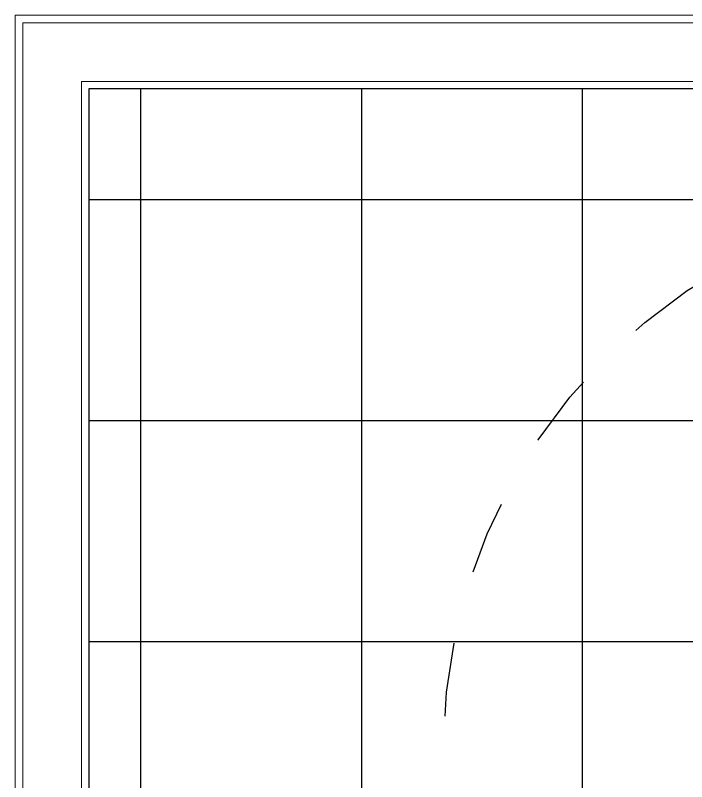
# Model space of a CAD drawing. Header units: inches. Extents: x -55 to 235, y -47 to 159.
# Drawn here: x 109.059 to 109.97, y 81.656 to 82.696 of the extents above; entities that cross this region are included whole.
import ezdxf

# ---------------------------------------------------------------- set-up
doc = ezdxf.new("R2010")
doc.units = ezdxf.units.IN
doc.header["$LTSCALE"] = 0.03
doc.header["$MEASUREMENT"] = 0
doc.linetypes.add('HIDDEN', pattern=[0.375, 0.25, -0.125])
for name, color, linetype in [('AI-Forro', 251, 'HIDDEN'), ('AI-Pen 01', 1, 'Continuous'), ('AI-Piso', 1, 'Continuous'), ('AI-Proj', 1, 'HIDDEN')]:
    doc.layers.add(name, color=color, linetype=linetype)
doc.layers.add('AI-Pen 04', color=4, linetype='Continuous', lineweight=0)

msp = doc.modelspace()

# ---------------------------------------------------------------- hatches: boundary and pattern name
at = {"layer": 'AI-Piso'}
h = msp.add_hatch(dxfattribs=at)
h.set_pattern_fill('_USER', color=256, scale=0.3, style=0, double=1, pattern_type=0)
h.set_pattern_definition([(0, (111.6286, 80.94647), (0, 0.3), []), (90, (111.6286, 80.94647), (-0.3, 0), [])])
h.paths.add_polyline_path([(110.3336, 80.8765), (111.1336, 80.8765), (111.1336, 80.9465), (111.6286, 80.9465), (111.6286, 82.5965), (109.1586, 82.5965), (109.1586, 80.9465), (110.3336, 80.9465)])

# ---------------------------------------------------------------- linework, layer by layer
at = {"layer": 'AI-Forro'}
msp.add_lwpolyline([(109.1586, 80.9465), (111.6286, 80.9465), (111.6286, 82.5965), (109.1586, 82.5965)], close=True, dxfattribs=at)
at = {"layer": 'AI-Pen 01', "lineweight": 0}
msp.add_lwpolyline([(110.2836, 80.8465), (110.2836, 80.9465), (109.1586, 80.9465), (109.1586, 82.5965), (111.6286, 82.5965), (111.6286, 80.9465), (111.1836, 80.9465), (111.1836, 80.8465), (111.7286, 80.8465), (111.7286, 82.6965), (109.0586, 82.6965), (109.0586, 80.8465), (110.2836, 80.8465)], dxfattribs=at)
at = {"layer": 'AI-Pen 04', "lineweight": 0}
msp.add_lwpolyline([(110.2836, 80.8565), (110.2836, 80.9365), (109.1486, 80.9365), (109.1486, 82.6065), (111.6386, 82.6065), (111.6386, 80.9365), (111.1836, 80.9365), (111.1836, 80.8565), (111.7186, 80.8565), (111.7186, 82.6865), (109.0686, 82.6865), (109.0686, 80.8565)], close=True, dxfattribs=at)
at = {"layer": 'AI-Piso'}
msp.add_lwpolyline([(110.3336, 80.8765), (111.1336, 80.8765), (111.1336, 80.9465), (111.6286, 80.9465), (111.6286, 82.5965), (109.1586, 82.5965), (109.1586, 80.9465), (110.3336, 80.9465), (110.3336, 80.8765)], dxfattribs=at)
at = {"layer": 'AI-Proj', "color": 252}
msp.add_circle((110.3901, 81.7009), 0.75, dxfattribs=at)

doc.saveas('drawing.dxf')
